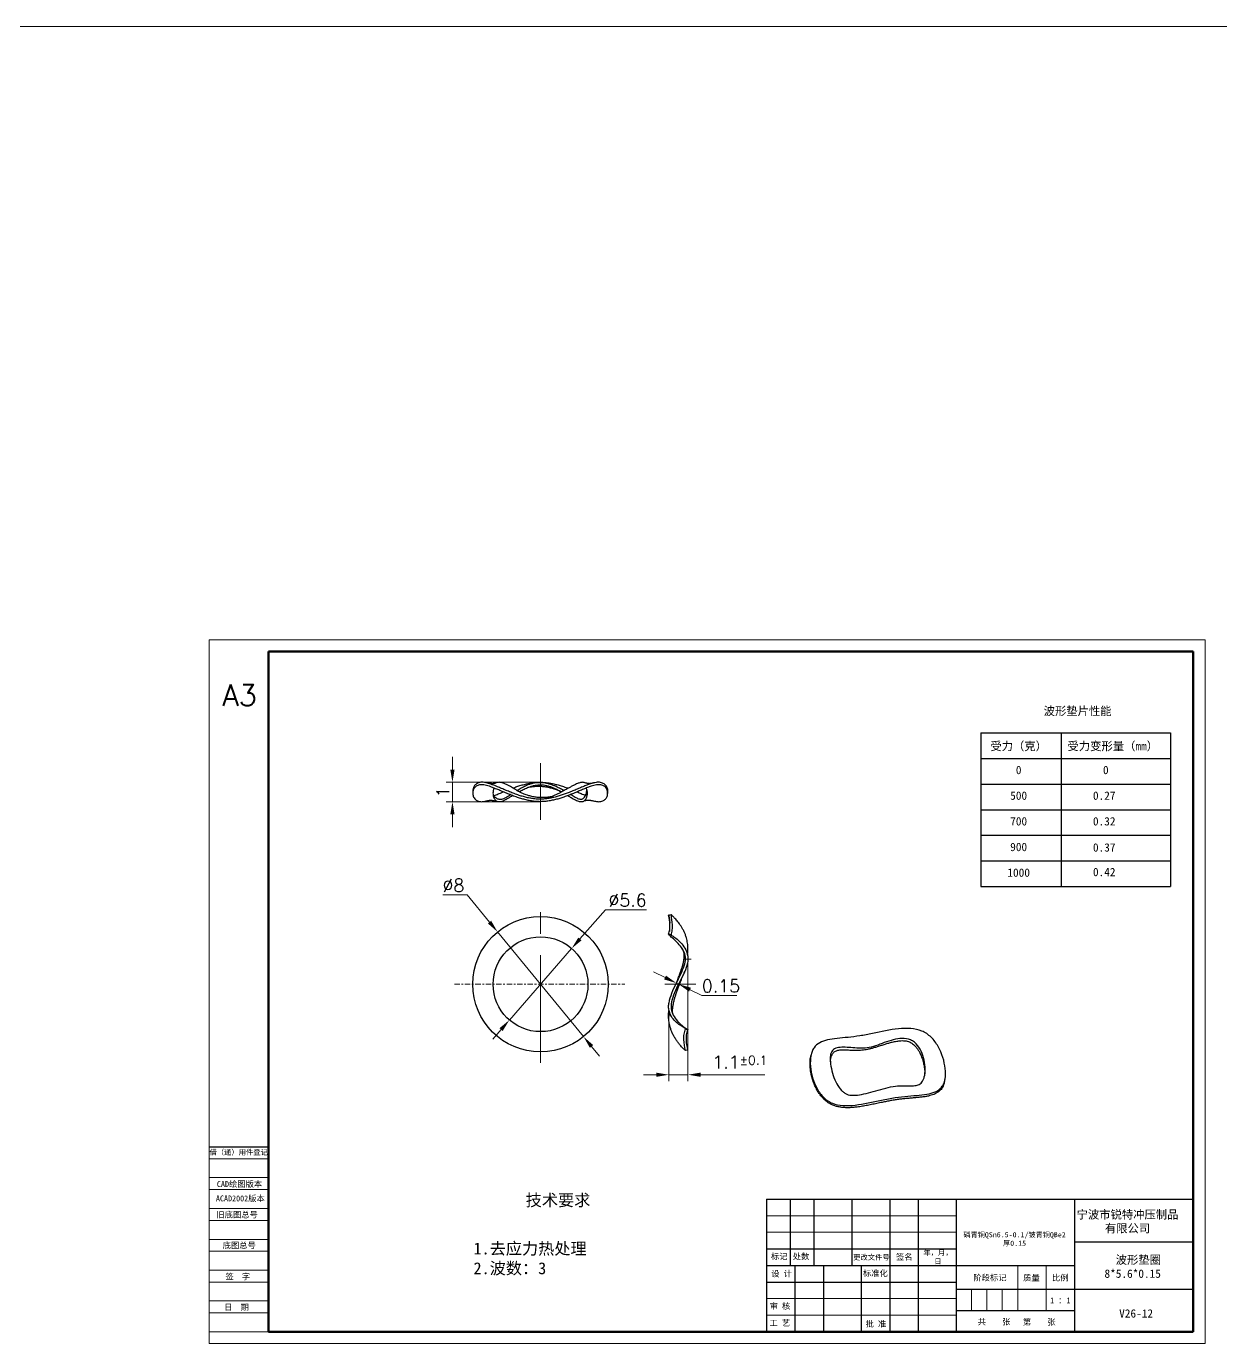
# Model space of a CAD drawing. Header units: millimetres. Extents: x 2517 to 6633, y 792 to 3241.
# Drawn here: x 3461.9 to 3532.4, y 1463.3 to 1541.1 of the extents above; entities that cross this region are included whole.
import ezdxf

# ---------------------------------------------------------------- set-up
doc = ezdxf.new("R2010")
doc.units = ezdxf.units.MM
doc.linetypes.add('CENTER', pattern=[50.8, 31.75, -6.35, 6.35, -6.35])
for name, color, linetype, lineweight in [('中心线', 1, 'CENTER', 9), ('实线', 7, 'Continuous', 25), ('尺寸标注', 2, 'Continuous', 9), ('引导线', 6, 'Continuous', 9), ('文本', 3, 'Continuous', 15), ('粗实线', 9, 'Continuous', 50)]:
    doc.layers.add(name, color=color, linetype=linetype, lineweight=lineweight)
doc.styles.add('st', font='txt.shx')
doc.styles.get("Standard").update_dxf_attribs({"font": 'simfang.ttf'})
doc.dimstyles.new('st0.3', dxfattribs={"dimscale": 0.3, "dimtxt": 2.5, "dimasz": 2.5, "dimexe": 1.25, "dimexo": 0, "dimtad": 1, "dimtoh": 1, "dimdec": 3, "dimdsep": 46, "dimtxsty": 'st', "dimcen": 0, "dimclrd": 256, "dimclre": 256, "dimclrt": 256, "dimadec": 4, "dimazin": 2, "dimtfac": 1, "dimtdec": 3, "dimtmove": 0, "dimatfit": 1, "dimfxl": 0, "dimlwd": -1, "dimlwe": -1, "dimarcsym": 0})

# ---------------------------------------------------------------- blocks, each defined once
blk = doc.blocks.new('*D157')
at = {"layer": 'Defpoints', "color": 0, "ltscale": 0.2, "transparency": 16777216}
for p in [(3494.069, 1486.66), (3490.394, 1482.434)]:
    blk.add_point(p, dxfattribs=at)
at = {"layer": '尺寸标注', "ltscale": 0.2, "transparency": 16777216}
for p, q in [((3494.561, 1487.226), (3496.059, 1488.949)), ((3496.059, 1488.949), (3498.497, 1488.949)), ((3490.394, 1482.434), (3494.069, 1486.66)), ((3489.902, 1481.868), (3489.41, 1481.303))]:
    blk.add_line(p, q, dxfattribs=at)
for points in [[(3494.467, 1487.308), (3494.656, 1487.144), (3494.069, 1486.66)], [(3489.808, 1481.95), (3489.997, 1481.786), (3490.394, 1482.434)]]:
    blk.add_solid(points, dxfattribs=at)
at = {"layer": '尺寸标注', "ltscale": 0.2, "transparency": 16777216, "insert": (3497.372, 1489.511), "char_height": 0.75, "attachment_point": 5, "style": 'st'}
blk.add_mtext('∅5.6', dxfattribs=at)
blk = doc.blocks.new('*D158')
at = {"layer": 'Defpoints', "color": 0, "ltscale": 0.2, "transparency": 16777216}
for p in [(3489.695, 1487.64), (3494.768, 1481.454)]:
    blk.add_point(p, dxfattribs=at)
at = {"layer": '尺寸标注', "ltscale": 0.2, "transparency": 16777216}
for p, q in [((3487.9, 1489.828), (3486.463, 1489.828)), ((3489.219, 1488.22), (3487.9, 1489.828)), ((3494.768, 1481.454), (3489.695, 1487.64)), ((3495.244, 1480.874), (3495.72, 1480.295))]:
    blk.add_line(p, q, dxfattribs=at)
for points in [[(3489.316, 1488.299), (3489.123, 1488.141), (3489.695, 1487.64)], [(3495.341, 1480.954), (3495.147, 1480.795), (3494.768, 1481.454)]]:
    blk.add_solid(points, dxfattribs=at)
at = {"layer": '尺寸标注', "ltscale": 0.2, "transparency": 16777216, "insert": (3487.088, 1490.391), "char_height": 0.75, "attachment_point": 5, "style": 'st'}
blk.add_mtext('∅8', dxfattribs=at)
blk = doc.blocks.new('*D159')
at = {"layer": 'Defpoints', "color": 0, "ltscale": 0.2, "transparency": 16777216}
for p in [(3500.938, 1486.038), (3499.816, 1483.006), (3500.938, 1479.202)]:
    blk.add_point(p, dxfattribs=at)
at = {"layer": '尺寸标注', "ltscale": 0.2, "transparency": 16777216}
for p, q in [((3500.938, 1486.038), (3500.938, 1478.827)), ((3499.816, 1483.006), (3499.816, 1478.827)), ((3499.066, 1479.202), (3498.316, 1479.202)), ((3499.816, 1479.202), (3500.938, 1479.202)), ((3501.688, 1479.202), (3505.483, 1479.202))]:
    blk.add_line(p, q, dxfattribs=at)
for points in [[(3499.066, 1479.327), (3499.066, 1479.077), (3499.816, 1479.202)], [(3501.688, 1479.327), (3501.688, 1479.077), (3500.938, 1479.202)]]:
    blk.add_solid(points, dxfattribs=at)
at = {"layer": '尺寸标注', "ltscale": 0.2, "transparency": 16777216, "insert": (3504.005, 1479.952), "char_height": 0.75, "attachment_point": 5, "style": 'st'}
blk.add_mtext('1.1{}{\\A0;{\\H1.5x;}{\\A2;\\H0.71x;\\C3;%%p0.1}}', dxfattribs=at)
blk = doc.blocks.new('*D160')
at = {"layer": 'Defpoints', "color": 0, "ltscale": 0.2, "transparency": 16777216}
for p in [(3500.254, 1484.609), (3500.258, 1484.617), (3500.381, 1484.547)]:
    blk.add_point(p, dxfattribs=at)
at = {"layer": '尺寸标注', "ltscale": 0.2, "transparency": 16777216}
for p, q in [((3499.583, 1484.945), (3498.909, 1485.273)), ((3500.254, 1484.609), (3500.422, 1484.954)), ((3500.381, 1484.547), (3500.549, 1484.892)), ((3500.258, 1484.617), (3500.385, 1484.555)), ((3501.059, 1484.227), (3501.764, 1483.884)), ((3501.764, 1483.884), (3503.826, 1483.884))]:
    blk.add_line(p, q, dxfattribs=at)
for points in [[(3499.638, 1485.057), (3499.528, 1484.832), (3500.258, 1484.617)], [(3501.114, 1484.339), (3501.005, 1484.114), (3500.385, 1484.555)]]:
    blk.add_solid(points, dxfattribs=at)
at = {"layer": '尺寸标注', "ltscale": 0.2, "transparency": 16777216, "insert": (3502.889, 1484.447), "char_height": 0.75, "attachment_point": 5, "style": 'st'}
blk.add_mtext('0.15', dxfattribs=at)
blk = doc.blocks.new('*D161')
at = {"layer": 'Defpoints', "color": 0, "ltscale": 0.2, "transparency": 16777216}
for p in [(3487.031, 1496.479), (3492.232, 1496.479), (3492.232, 1495.332)]:
    blk.add_point(p, dxfattribs=at)
at = {"layer": '尺寸标注', "ltscale": 0.2, "transparency": 16777216}
for p, q in [((3487.031, 1497.229), (3487.031, 1497.979)), ((3492.232, 1496.479), (3486.656, 1496.479)), ((3487.031, 1495.332), (3487.031, 1496.479)), ((3492.232, 1495.332), (3486.656, 1495.332)), ((3487.031, 1494.582), (3487.031, 1493.832))]:
    blk.add_line(p, q, dxfattribs=at)
for points in [[(3486.906, 1497.229), (3487.156, 1497.229), (3487.031, 1496.479)], [(3486.906, 1494.582), (3487.156, 1494.582), (3487.031, 1495.332)]]:
    blk.add_solid(points, dxfattribs=at)
at = {"layer": '尺寸标注', "ltscale": 0.2, "transparency": 16777216, "insert": (3486.469, 1495.906), "char_height": 0.75, "attachment_point": 5, "rotation": 90, "style": 'st'}
blk.add_mtext('1', dxfattribs=at)

msp = doc.modelspace()

# ---------------------------------------------------------------- linework, layer by layer
at = {"color": 7, "linetype": 'Continuous', "lineweight": 25}
for p, q in [((3499.7995, 1488.6226), (3499.7926, 1488.6281)), ((3499.9459, 1488.654), (3499.9392, 1488.6596)), ((3499.9444, 1488.6553), (3499.9402, 1488.6544))]:
    msp.add_line(p, q, dxfattribs=at)
at = {"color": 7, "linetype": 'Continuous', "lineweight": 25, "flags": 128}
for points in [[(3499.7926, 1488.6281), (3499.8296, 1488.636), (3499.8665, 1488.6439), (3499.9393, 1488.6595)], [(3500.9379, 1480.6606), (3500.9009, 1480.6527), (3500.864, 1480.6448), (3500.7912, 1480.6293)]]:
    msp.add_lwpolyline(points, dxfattribs=at)
at = {"color": 7, "linetype": 'Continuous', "lineweight": 25}
for points, knots in [([(3490.9725, 1495.7054), (3490.8752, 1495.7386), (3490.6791, 1495.8056), (3490.3984, 1495.9163), (3490.1265, 1496.0292), (3489.8666, 1496.1403), (3489.6338, 1496.2385), (3489.4274, 1496.3209), (3489.2453, 1496.3865), (3489.0755, 1496.4374), (3488.9185, 1496.4707), (3488.775, 1496.483), (3488.6472, 1496.4714), (3488.5373, 1496.4384), (3488.4449, 1496.3876), (3488.3697, 1496.3221), (3488.3112, 1496.245), (3488.2699, 1496.1594), (3488.2443, 1496.0752), (3488.2414, 1496.0198), (3488.2401, 1495.9956)], [0, 0, 0, 0, 0.0634094, 0.1277173, 0.1925476, 0.2575135, 0.3222657, 0.3758644, 0.4290305, 0.4817601, 0.5341559, 0.5864586, 0.6387825, 0.6911485, 0.7438037, 0.7968706, 0.8503525, 0.9041592, 0.958132, 1, 1, 1, 1]), ([(3489.575, 1496.4313), (3489.5626, 1496.4256), (3489.5399, 1496.4151), (3489.4964, 1496.404), (3489.4545, 1496.3978), (3489.4176, 1496.3951), (3489.3859, 1496.3944), (3489.3577, 1496.3948), (3489.3294, 1496.396), (3489.2975, 1496.3983), (3489.2578, 1496.4024), (3489.2047, 1496.4098), (3489.1344, 1496.4221), (3489.0785, 1496.4349), (3489.048, 1496.4419)], [0, 0, 0, 0, 0.1419817, 0.2616828, 0.3592404, 0.4345474, 0.4879039, 0.534893, 0.5829209, 0.6320371, 0.6929156, 0.7741761, 0.8763113, 1, 1, 1, 1]), ([(3490.4532, 1496.2223), (3490.4032, 1496.25), (3490.3035, 1496.3053), (3490.1591, 1496.3751), (3490.0313, 1496.4259), (3489.9201, 1496.458), (3489.8247, 1496.4746), (3489.7358, 1496.4761), (3489.6497, 1496.464), (3489.6032, 1496.4432), (3489.5778, 1496.4318)], [0, 0, 0, 0, 0.1459082, 0.2909025, 0.4350359, 0.5429323, 0.6509365, 0.7594507, 0.8679617, 1, 1, 1, 1]), ([(3490.5961, 1496.1388), (3490.6121, 1496.1449), (3490.708, 1496.1814), (3490.8914, 1496.2434), (3491.1455, 1496.3209), (3491.4058, 1496.3865), (3491.6704, 1496.4374), (3491.9386, 1496.4707), (3492.209, 1496.483), (3492.4795, 1496.4714), (3492.7474, 1496.4383), (3493.0112, 1496.3874), (3493.2704, 1496.3219), (3493.5401, 1496.2394), (3493.7387, 1496.1715), (3493.8488, 1496.1288), (3493.8644, 1496.1228)], [0, 0, 0, 0, 0.0161956, 0.0969017, 0.1771139, 0.2567075, 0.3356662, 0.4141182, 0.4924414, 0.570728, 0.6491297, 0.7279668, 0.8074053, 0.8874462, 0.9840927, 1, 1, 1, 1]), ([(3490.8393, 1495.9946), (3490.8632, 1496.0096), (3490.9633, 1496.0728), (3491.1517, 1496.1807), (3491.3809, 1496.2931), (3491.5926, 1496.3752), (3491.781, 1496.4305), (3491.9605, 1496.4638), (3492.1275, 1496.4766), (3492.2798, 1496.4738), (3492.4315, 1496.4575), (3492.5979, 1496.4273), (3492.7772, 1496.3807), (3492.967, 1496.3163), (3493.1813, 1496.2282), (3493.4054, 1496.1193), (3493.5578, 1496.0328), (3493.6293, 1495.9923)], [0, 0, 0, 0, 0.0307246, 0.1290347, 0.227028, 0.2919387, 0.3564541, 0.4207668, 0.4692218, 0.5177945, 0.5662508, 0.6146966, 0.6795984, 0.74515, 0.81139, 0.9116433, 1, 1, 1, 1]), ([(3496.2002, 1495.9327), (3496.2019, 1495.9522), (3496.2069, 1496.0091), (3496.1888, 1496.1037), (3496.1472, 1496.2106), (3496.0795, 1496.307), (3495.9929, 1496.3831), (3495.8918, 1496.4375), (3495.7807, 1496.4707), (3495.6539, 1496.4831), (3495.5111, 1496.4714), (3495.353, 1496.4383), (3495.17, 1496.384), (3494.9602, 1496.308), (3494.7224, 1496.2121), (3494.4709, 1496.1056), (3494.2072, 1495.9938), (3493.9483, 1495.8878), (3493.6975, 1495.7917), (3493.4577, 1495.7076), (3493.2138, 1495.6323), (3492.9667, 1495.5685), (3492.7175, 1495.5191), (3492.4671, 1495.487), (3492.2159, 1495.4754), (3491.9648, 1495.4865), (3491.7139, 1495.5178), (3491.4639, 1495.5665), (3491.2151, 1495.6292), (3491.0539, 1495.6798), (3490.9725, 1495.7054)], [0, 0, 0, 0, 0.0219365, 0.0642596, 0.1065151, 0.1485027, 0.1900987, 0.2244463, 0.2585806, 0.2926623, 0.3267387, 0.3608625, 0.3951801, 0.436693, 0.4785699, 0.5207003, 0.5628951, 0.6049192, 0.6396462, 0.6739646, 0.7077491, 0.7409186, 0.7734527, 0.805411, 0.8369232, 0.8684441, 0.9004044, 0.9329635, 0.9661697, 1, 1, 1, 1]), ([(3494.7543, 1496.4655), (3494.7349, 1496.47), (3494.6967, 1496.4788), (3494.6256, 1496.4694), (3494.5462, 1496.4497), (3494.4576, 1496.4192), (3494.3513, 1496.3754), (3494.2253, 1496.3163), (3494.0791, 1496.2409), (3493.8999, 1496.1433), (3493.6861, 1496.0229), (3493.4628, 1495.8998), (3493.2624, 1495.7961), (3493.089, 1495.714), (3492.9507, 1495.653), (3492.8684, 1495.6238), (3492.8463, 1495.6159), (3492.8463, 1495.6159), (3492.8463, 1495.6159), (3492.8463, 1495.6159), (3492.846, 1495.6158), (3492.8457, 1495.6157), (3492.8454, 1495.6156)], [0, 0, 0, 0, 0.0585324, 0.1152646, 0.1718818, 0.2285179, 0.285458, 0.3620214, 0.4393852, 0.5173712, 0.6347005, 0.7510544, 0.8271966, 0.9015223, 0.9735123, 1, 1, 1, 1, 1, 1, 1.000352, 1.000352, 1.000352, 1.000352]), ([(3495.3592, 1496.4375), (3495.3446, 1496.4338), (3495.3196, 1496.4277), (3495.2867, 1496.42), (3495.2653, 1496.4152), (3495.2488, 1496.4116), (3495.232, 1496.4081), (3495.2143, 1496.4046), (3495.1908, 1496.4001), (3495.1646, 1496.3957), (3495.1539, 1496.3943), (3495.1559, 1496.3945), (3495.1577, 1496.3946), (3495.1548, 1496.3945), (3495.1418, 1496.3949), (3495.1155, 1496.3969), (3495.082, 1496.4008), (3495.0485, 1496.4055), (3495.0119, 1496.4115), (3494.9793, 1496.4175), (3494.9457, 1496.4239), (3494.9012, 1496.4331), (3494.8358, 1496.4476), (3494.7845, 1496.4604), (3494.7547, 1496.4679)], [0, 0, 0, 0, 0.0615987, 0.105123, 0.1326405, 0.1575428, 0.183761, 0.2117556, 0.2431212, 0.324737, 0.4052404, 0.4871443, 0.5495073, 0.6117992, 0.6730212, 0.7328558, 0.7628083, 0.7932825, 0.8241366, 0.8486952, 0.8667921, 0.8943686, 0.9388237, 1, 1, 1, 1]), ([(3490.9379, 1495.5633), (3490.8396, 1495.5968), (3490.642, 1495.664), (3490.3595, 1495.7749), (3490.087, 1495.8876), (3489.8272, 1495.998), (3489.5947, 1496.0953), (3489.3888, 1496.1767), (3489.208, 1496.2414), (3489.0401, 1496.2916), (3488.8863, 1496.3242), (3488.7475, 1496.3364), (3488.625, 1496.3248), (3488.5191, 1496.2927), (3488.4296, 1496.243), (3488.3565, 1496.1786), (3488.2996, 1496.1026), (3488.2589, 1496.0178), (3488.2328, 1495.9211), (3488.2253, 1495.8148), (3488.2405, 1495.7031), (3488.279, 1495.5971), (3488.3408, 1495.5019), (3488.4214, 1495.4268), (3488.5166, 1495.3733), (3488.622, 1495.3406), (3488.7442, 1495.3287), (3488.8795, 1495.339), (3488.9804, 1495.362), (3489.0297, 1495.3733)], [0, 0, 0, 0, 0.0422749, 0.0849118, 0.1276764, 0.1703188, 0.2126039, 0.2474333, 0.2818144, 0.315734, 0.3492513, 0.3825155, 0.4157759, 0.4492842, 0.4831921, 0.5175609, 0.5523791, 0.5875799, 0.6230574, 0.665807, 0.7085176, 0.7509457, 0.7928834, 0.8341914, 0.8681111, 0.9016283, 0.9348925, 0.968153, 1, 1, 1, 1]), ([(3488.2375, 1495.9956), (3488.2362, 1495.9737), (3488.2337, 1495.9299), (3488.2311, 1495.8862), (3488.2298, 1495.8643)], [0, 0, 0, 0, 0.4999991, 1, 1, 1, 1]), ([(3489.4927, 1496.1347), (3489.4887, 1496.1279), (3489.4702, 1496.0962), (3489.4493, 1496.0308), (3489.4283, 1495.9356), (3489.4213, 1495.8295), (3489.4298, 1495.7177), (3489.4545, 1495.6109), (3489.4955, 1495.5141), (3489.5498, 1495.4366), (3489.6145, 1495.3803), (3489.6866, 1495.3445), (3489.7704, 1495.3288), (3489.8659, 1495.3368), (3489.972, 1495.3661), (3490.0959, 1495.4167), (3490.2388, 1495.4892), (3490.4024, 1495.5826), (3490.5171, 1495.6518), (3490.5793, 1495.6892), (3490.581, 1495.6902)], [0, 0, 0, 0, 0.0157624, 0.0731885, 0.1314475, 0.2019384, 0.2724113, 0.3421761, 0.4106223, 0.4773083, 0.5314174, 0.5843088, 0.6363663, 0.6882834, 0.740834, 0.7945051, 0.8606496, 0.9286337, 0.9980826, 1, 1, 1, 1]), ([(3489.4277, 1495.781), (3489.4377, 1495.7583), (3489.4594, 1495.7086), (3489.5075, 1495.6396), (3489.5686, 1495.5763), (3489.6407, 1495.5261), (3489.7218, 1495.491), (3489.8119, 1495.4724), (3489.9083, 1495.4744), (3490.0076, 1495.4989), (3490.1205, 1495.5457), (3490.2501, 1495.6166), (3490.3616, 1495.6859), (3490.4302, 1495.7308), (3490.4472, 1495.7419)], [0, 0, 0, 0, 0.0787463, 0.1721272, 0.2619438, 0.3478024, 0.4299317, 0.5090038, 0.5869953, 0.6669491, 0.7501159, 0.8546148, 0.9639972, 1, 1, 1, 1]), ([(3489.479, 1495.6854), (3489.5225, 1495.7027), (3489.6443, 1495.751), (3489.8274, 1495.8292), (3489.9716, 1495.8894), (3490.028, 1495.913)], [0, 0, 0, 0, 0.2526988, 0.707743, 1, 1, 1, 1]), ([(3490.8296, 1496.0007), (3490.781, 1496.0297), (3490.6517, 1496.1071), (3490.5294, 1496.178), (3490.4532, 1496.2223)], [0, 0, 0, 0, 0.375907, 1, 1, 1, 1]), ([(3492.8454, 1495.6156), (3492.8191, 1495.611), (3492.7582, 1495.6012), (3492.6569, 1495.5881), (3492.5422, 1495.5775), (3492.4142, 1495.5706), (3492.2826, 1495.5695), (3492.1558, 1495.5746), (3492.0363, 1495.5844), (3491.9145, 1495.5997), (3491.7852, 1495.6223), (3491.659, 1495.6509), (3491.525, 1495.688), (3491.3965, 1495.7306), (3491.2773, 1495.7765), (3491.1789, 1495.8185), (3491.1056, 1495.8525), (3491.0497, 1495.8799), (3491.0069, 1495.9016), (3490.9568, 1495.928), (3490.8937, 1495.9625), (3490.8477, 1495.9895), (3490.8219, 1496.0047)], [0.0859979, 0.0859979, 0.0859979, 0.0859979, 0.1184427, 0.1594013, 0.2040773, 0.24953248, 0.3043114, 0.3528959, 0.39573422, 0.44478339, 0.49920124, 0.55590024, 0.60675427, 0.67904098, 0.73713472, 0.78635422, 0.83526425, 0.85889759, 0.88292537, 0.91119969, 0.95017848, 1, 1, 1, 1]), ([(3495.4117, 1495.3701), (3495.4541, 1495.3603), (3495.5482, 1495.3388), (3495.6775, 1495.3288), (3495.8002, 1495.3399), (3495.906, 1495.3722), (3495.9955, 1495.4219), (3496.0687, 1495.4863), (3496.1256, 1495.5623), (3496.1662, 1495.647), (3496.1923, 1495.7437), (3496.1999, 1495.85), (3496.1847, 1495.9617), (3496.1461, 1496.0677), (3496.0843, 1496.1629), (3496.0037, 1496.238), (3495.9086, 1496.2916), (3495.8031, 1496.3242), (3495.6811, 1496.3364), (3495.5427, 1496.3248), (3495.3893, 1496.2927), (3495.2104, 1496.2396), (3495.004, 1496.1648), (3494.7689, 1496.0699), (3494.5185, 1495.9642), (3494.2546, 1495.8525), (3493.9939, 1495.7462), (3493.74, 1495.6494), (3493.4959, 1495.5644), (3493.2466, 1495.4881), (3492.9931, 1495.4234), (3492.7361, 1495.3733), (3492.4768, 1495.3406), (3492.216, 1495.3285), (3491.9552, 1495.34), (3491.6958, 1495.3721), (3491.4389, 1495.422), (3491.1848, 1495.4859), (3491.0206, 1495.5374), (3490.9379, 1495.5633)], [0, 0, 0, 0, 0.0205124, 0.0454243, 0.0703334, 0.0954281, 0.1208222, 0.1465613, 0.1726371, 0.1989994, 0.2255689, 0.2575845, 0.289571, 0.3213459, 0.3527535, 0.3836896, 0.4090924, 0.4341938, 0.4591058, 0.4840149, 0.5091096, 0.5345036, 0.5654287, 0.5968268, 0.6285952, 0.6605789, 0.6925959, 0.7191696, 0.7455385, 0.7716226, 0.797371, 0.8227738, 0.8478753, 0.8727872, 0.8976963, 0.922791, 0.9481851, 0.9739243, 1, 1, 1, 1]), ([(3490.9716, 1495.9203), (3491.0478, 1495.9625), (3491.2047, 1496.0492), (3491.43, 1496.1536), (3491.6373, 1496.2319), (3491.8169, 1496.2846), (3491.9837, 1496.3174), (3492.1359, 1496.3324), (3492.273, 1496.3333), (3492.4098, 1496.3211), (3492.5615, 1496.2949), (3492.7272, 1496.2514), (3492.9052, 1496.1892), (3493.1099, 1496.1019), (3493.3016, 1496.0065), (3493.4279, 1495.9342), (3493.4743, 1495.9077)], [0, 0, 0, 0, 0.1025988, 0.2111989, 0.2816714, 0.3504416, 0.4176642, 0.4673591, 0.5168068, 0.5664528, 0.6166656, 0.6848791, 0.754775, 0.8263306, 0.9362098, 1, 1, 1, 1]), ([(3491.5477, 1496.1958), (3491.5776, 1496.2009), (3491.6429, 1496.2119), (3491.7516, 1496.2258), (3491.872, 1496.237), (3492.0065, 1496.2442), (3492.1448, 1496.2454), (3492.2784, 1496.2401), (3492.4044, 1496.2297), (3492.5329, 1496.2135), (3492.6694, 1496.1897), (3492.8025, 1496.1595), (3492.9438, 1496.1205), (3493.0789, 1496.0756), (3493.2041, 1496.0274), (3493.3072, 1495.9834), (3493.3838, 1495.9478), (3493.4374, 1495.9217), (3493.4605, 1495.9099), (3493.4697, 1495.9052)], [0, 0, 0, 0, 0.0441263, 0.0961867, 0.153042, 0.2109642, 0.280843, 0.3428197, 0.397435, 0.4599032, 0.5290808, 0.6009712, 0.665245, 0.756185, 0.8289128, 0.8903282, 0.9512038, 0.9805669, 1, 1, 1, 1]), ([(3493.8443, 1495.6903), (3493.9075, 1495.6521), (3494.0188, 1495.5849), (3494.1679, 1495.4998), (3494.296, 1495.433), (3494.415, 1495.3803), (3494.5245, 1495.3445), (3494.6236, 1495.329), (3494.7115, 1495.3368), (3494.7875, 1495.3661), (3494.8519, 1495.4134), (3494.9048, 1495.4757), (3494.9463, 1495.5501), (3494.9765, 1495.6336), (3494.9966, 1495.7294), (3495.004, 1495.8354), (3494.9951, 1495.947), (3494.973, 1496.0494), (3494.9452, 1496.1081), (3494.9326, 1496.1347)], [0, 0, 0, 0, 0.0745997, 0.1313318, 0.1868031, 0.2409344, 0.2938475, 0.3459245, 0.3978618, 0.4504344, 0.5041276, 0.5591449, 0.6154687, 0.6729185, 0.7312014, 0.8017213, 0.8722232, 0.9420167, 1, 1, 1, 1]), ([(3494.0196, 1495.7579), (3494.0439, 1495.743), (3494.1126, 1495.7007), (3494.2144, 1495.6397), (3494.3261, 1495.5763), (3494.4249, 1495.5261), (3494.5111, 1495.491), (3494.5854, 1495.4725), (3494.6521, 1495.4743), (3494.717, 1495.499), (3494.7766, 1495.5428), (3494.8396, 1495.6136), (3494.8979, 1495.7168), (3494.9391, 1495.841), (3494.9606, 1495.9599), (3494.9618, 1496.0314), (3494.9624, 1496.0654)], [0, 0, 0, 0, 0.0388995, 0.1100704, 0.1785322, 0.2440572, 0.3066657, 0.3668821, 0.4263134, 0.4873181, 0.5507142, 0.6168043, 0.7208257, 0.8296263, 0.9190274, 1, 1, 1, 1]), ([(3494.3937, 1495.9117), (3494.4752, 1495.8776), (3494.6428, 1495.8074), (3494.8057, 1495.7383), (3494.8855, 1495.7072), (3494.8872, 1495.7066)], [0, 0, 0, 0, 0.4810157, 0.9893077, 1, 1, 1, 1]), ([(3496.1954, 1495.8005), (3496.1967, 1495.8225), (3496.1993, 1495.8665), (3496.2019, 1495.9104), (3496.2032, 1495.9324)], [0, 0, 0, 0, 0.5000028, 1, 1, 1, 1]), ([(3489.0295, 1495.3729), (3489.0447, 1495.3767), (3489.0707, 1495.3831), (3489.105, 1495.3911), (3489.1276, 1495.3962), (3489.1452, 1495.4), (3489.1631, 1495.4037), (3489.1821, 1495.4075), (3489.208, 1495.4124), (3489.238, 1495.4175), (3489.2546, 1495.4197), (3489.2589, 1495.4201), (3489.2633, 1495.4203), (3489.2724, 1495.4204), (3489.292, 1495.4198), (3489.3242, 1495.4173), (3489.3622, 1495.4128), (3489.399, 1495.4077), (3489.4384, 1495.4012), (3489.4733, 1495.3949), (3489.5088, 1495.388), (3489.5554, 1495.3784), (3489.6235, 1495.3634), (3489.6769, 1495.35), (3489.7077, 1495.3423)], [0, 0, 0, 0, 0.0609061, 0.1040656, 0.1313622, 0.1560689, 0.1821127, 0.209932, 0.2410242, 0.3217765, 0.4012236, 0.4816955, 0.5429334, 0.6043182, 0.6651909, 0.7256753, 0.7564076, 0.7879874, 0.8200051, 0.8453467, 0.8639833, 0.892314, 0.9377935, 1, 1, 1, 1]), ([(3494.7808, 1495.3665), (3494.8012, 1495.3759), (3494.8387, 1495.3932), (3494.9002, 1495.4083), (3494.9552, 1495.4164), (3495.0009, 1495.4196), (3495.0389, 1495.4205), (3495.0721, 1495.42), (3495.1047, 1495.4186), (3495.1411, 1495.4159), (3495.1857, 1495.4113), (3495.2443, 1495.4032), (3495.3205, 1495.3898), (3495.3798, 1495.3762), (3495.4123, 1495.3688)], [0, 0, 0, 0, 0.1427855, 0.2631296, 0.361132, 0.436725, 0.4902736, 0.5373775, 0.5854338, 0.6344912, 0.6951817, 0.7760385, 0.8774582, 1, 1, 1, 1]), ([(3499.7961, 1487.5026), (3499.8236, 1487.5941), (3499.8491, 1487.6862), (3499.8763, 1487.8755), (3499.8792, 1487.9701), (3499.867, 1488.2535), (3499.8326, 1488.442), (3499.7926, 1488.628)], [0, 0, 0, 0, 0.25, 0.25, 0.5, 0.5, 1, 1, 1, 1]), ([(3499.7992, 1488.6228), (3499.8072, 1488.5812), (3499.8221, 1488.5041), (3499.8397, 1488.3976), (3499.8525, 1488.3088), (3499.8612, 1488.2367), (3499.8665, 1488.1873), (3499.8686, 1488.1612), (3499.8692, 1488.1543)], [0, 0, 0, 0, 0.2686157, 0.4973893, 0.6876163, 0.8405927, 0.9577627, 1, 1, 1, 1]), ([(3499.9399, 1487.4593), (3499.9688, 1487.557), (3499.996, 1487.655), (3500.0255, 1487.8567), (3500.0293, 1487.9582), (3500.0179, 1488.2604), (3499.982, 1488.4611), (3499.9392, 1488.6596)], [0, 0, 0, 0, 0.25, 0.25, 0.5, 0.5, 1, 1, 1, 1]), ([(3500.9107, 1486.2929), (3500.9117, 1486.2985), (3500.9224, 1486.3637), (3500.9333, 1486.4859), (3500.941, 1486.658), (3500.9343, 1486.8245), (3500.916, 1486.9855), (3500.8868, 1487.1405), (3500.8438, 1487.3063), (3500.7848, 1487.4796), (3500.7087, 1487.6564), (3500.624, 1487.8209), (3500.5334, 1487.9725), (3500.4398, 1488.1107), (3500.3462, 1488.2349), (3500.2555, 1488.3445), (3500.1705, 1488.4389), (3500.0943, 1488.5176), (3500.0293, 1488.5803), (3499.9803, 1488.6249), (3499.9531, 1488.6481), (3499.9479, 1488.6523), (3499.947, 1488.6531)], [0, 0, 0, 0, 0.0040127, 0.0472965, 0.0903837, 0.1334672, 0.1767414, 0.2203447, 0.2643608, 0.323742, 0.3838996, 0.4447184, 0.506015, 0.5675629, 0.6291141, 0.6904205, 0.7512544, 0.8114314, 0.8708338, 0.929439, 0.9873489, 1, 1, 1, 1]), ([(3500.7968, 1481.9139), (3500.7935, 1481.9299), (3500.7572, 1481.9507), (3500.6394, 1482.0185), (3500.5588, 1482.0651), (3500.2924, 1482.252), (3500.0803, 1482.4362), (3499.8695, 1482.8043), (3499.8175, 1482.943), (3499.7932, 1483.1782), (3499.7948, 1483.2612), (3499.8145, 1483.4336), (3499.8321, 1483.5227), (3499.9018, 1483.7951), (3499.9711, 1483.9832), (3500.132, 1484.3597), (3500.2238, 1484.5483), (3500.405, 1484.9174), (3500.4943, 1485.0981), (3500.6462, 1485.4411), (3500.7086, 1485.6029), (3500.7882, 1485.8974), (3500.8065, 1486.0264), (3500.7774, 1486.2851), (3500.7309, 1486.4142), (3500.5321, 1486.783), (3500.3235, 1487.0017), (3500.0512, 1487.2533), (3499.9669, 1487.3252), (3499.8407, 1487.4397), (3499.799, 1487.4827), (3499.7961, 1487.5026)], [0, 0, 0, 0, 0.0625, 0.0625, 0.125, 0.125, 0.25, 0.25, 0.3125, 0.3125, 0.34375, 0.34375, 0.375, 0.375, 0.4375, 0.4375, 0.5, 0.5, 0.5625, 0.5625, 0.625, 0.625, 0.6875, 0.6875, 0.75, 0.75, 0.875, 0.875, 0.9375, 0.9375, 1, 1, 1, 1]), ([(3499.9399, 1487.4593), (3499.9277, 1487.463), (3499.9156, 1487.4666), (3499.9034, 1487.4703), (3499.8912, 1487.4739), (3499.879, 1487.4776), (3499.8668, 1487.4813), (3499.8433, 1487.4884), (3499.8198, 1487.4956), (3499.7963, 1487.5028)], [0, 0, 0, 0, 0.00003817272, 0.00003817272, 0.00003817272, 0.00007634544, 0.00007634544, 0.00007634544, 0.00015009192, 0.00015009192, 0.00015009192, 0.00015009192]), ([(3499.8572, 1487.7514), (3499.8569, 1487.7489), (3499.853, 1487.7235), (3499.847, 1487.6911), (3499.84, 1487.6628), (3499.8382, 1487.6555)], [0, 0, 0, 0, 0.07439194, 0.76055925, 1, 1, 1, 1]), ([(3499.9399, 1487.4593), (3499.9421, 1487.4581), (3499.9468, 1487.4554), (3499.9792, 1487.4361), (3500.0347, 1487.4021), (3500.1792, 1487.2998), (3500.2683, 1487.2315), (3500.4537, 1487.0644), (3500.5501, 1486.9656), (3500.7238, 1486.741), (3500.8012, 1486.6153), (3500.8831, 1486.4094), (3500.9047, 1486.3379), (3500.9333, 1486.1895), (3500.9402, 1486.1126), (3500.9343, 1485.8747), (3500.896, 1485.7065), (3500.7768, 1485.3581), (3500.696, 1485.178), (3500.5184, 1484.8132), (3500.4215, 1484.6286), (3500.238, 1484.2622), (3500.1514, 1484.0805), (3500.0148, 1483.7272), (3499.9648, 1483.5557), (3499.9372, 1483.3117), (3499.9362, 1483.2326), (3499.9512, 1483.0796), (3499.9668, 1483.0057), (3500.0327, 1482.7922), (3500.1023, 1482.6611), (3500.3483, 1482.3068), (3500.5621, 1482.1227), (3500.7992, 1481.9469), (3500.8643, 1481.905), (3500.9212, 1481.87), (3500.9334, 1481.863), (3500.9373, 1481.8608)], [0.89069078, 0.89069078, 0.89069078, 0.89069078, 0.89936256, 0.89936256, 0.93061256, 0.93061256, 0.96186256, 0.96186256, 0.99311256, 0.99311256, 1.02436256, 1.02436256, 1.03998756, 1.03998756, 1.05561256, 1.05561256, 1.08686256, 1.08686256, 1.11811256, 1.11811256, 1.14936256, 1.14936256, 1.18061256, 1.18061256, 1.21186256, 1.21186256, 1.22748756, 1.22748756, 1.24311256, 1.24311256, 1.27436256, 1.27436256, 1.33686256, 1.33686256, 1.36811256, 1.36811256, 1.38367177, 1.38367177, 1.38367177, 1.38367177]), ([(3500.5972, 1486.6506), (3500.6063, 1486.6356), (3500.6232, 1486.6078), (3500.6432, 1486.564), (3500.6579, 1486.5248), (3500.6683, 1486.4909), (3500.6761, 1486.4608), (3500.6825, 1486.4313), (3500.6908, 1486.3855), (3500.6983, 1486.3208), (3500.7014, 1486.2423), (3500.7001, 1486.1751), (3500.6966, 1486.1174), (3500.6919, 1486.0645), (3500.6848, 1486.0059), (3500.6756, 1485.9456), (3500.6666, 1485.8948), (3500.6584, 1485.8525), (3500.6501, 1485.813), (3500.64, 1485.7679), (3500.6291, 1485.7225), (3500.6182, 1485.6795), (3500.6064, 1485.6352), (3500.5911, 1485.58), (3500.5702, 1485.5085), (3500.5531, 1485.4544), (3500.5437, 1485.4246)], [0, 0, 0, 0, 0.0726142, 0.1344198, 0.185559, 0.2261231, 0.257638, 0.2886315, 0.3204791, 0.396024, 0.4664613, 0.5279953, 0.5608847, 0.599338, 0.6443601, 0.6852276, 0.7211155, 0.742999, 0.7671508, 0.796587, 0.8276712, 0.8507362, 0.8747648, 0.9072998, 0.9489739, 1, 1, 1, 1]), ([(3500.0275, 1482.8314), (3500.0273, 1482.8351), (3500.0269, 1482.8474), (3500.0265, 1482.8724), (3500.0264, 1482.9074), (3500.027, 1482.9516), (3500.0286, 1482.9969), (3500.0311, 1483.0428), (3500.0344, 1483.0883), (3500.0389, 1483.1378), (3500.0445, 1483.1883), (3500.0505, 1483.2346), (3500.0578, 1483.2849), (3500.0679, 1483.3464), (3500.0828, 1483.425), (3500.1035, 1483.5194), (3500.1294, 1483.6233), (3500.1567, 1483.7229), (3500.1818, 1483.8083), (3500.2032, 1483.8778), (3500.2206, 1483.9326), (3500.2371, 1483.9833), (3500.2547, 1484.0361), (3500.2743, 1484.0936), (3500.2936, 1484.1489), (3500.3108, 1484.1975), (3500.3273, 1484.2435), (3500.3439, 1484.289), (3500.3601, 1484.333), (3500.3772, 1484.379), (3500.3954, 1484.4271), (3500.4139, 1484.4759), (3500.4301, 1484.5181), (3500.4472, 1484.5621), (3500.4664, 1484.6114), (3500.4905, 1484.6726), (3500.5176, 1484.7409), (3500.5492, 1484.8195), (3500.5827, 1484.9025), (3500.6145, 1484.9802), (3500.6418, 1485.0469), (3500.6668, 1485.1074), (3500.6929, 1485.1704), (3500.7224, 1485.2412), (3500.7431, 1485.2907), (3500.754, 1485.3169)], [0, 0, 0, 0, 0.0056331, 0.0185741, 0.0347786, 0.0539315, 0.0774788, 0.0942595, 0.1122373, 0.1340721, 0.155119, 0.1738392, 0.1903047, 0.2160651, 0.2480498, 0.2846394, 0.3252166, 0.3649383, 0.3950077, 0.418888, 0.4403933, 0.45444, 0.4738365, 0.4976853, 0.5171844, 0.5343585, 0.5512648, 0.5682065, 0.5852266, 0.6005087, 0.6204856, 0.6404972, 0.6568914, 0.6696835, 0.6925198, 0.7160334, 0.7434002, 0.7765468, 0.8144169, 0.8493741, 0.8774452, 0.9024133, 0.9308202, 0.9633528, 1, 1, 1, 1]), ([(3500.2816, 1484.6657), (3500.2865, 1484.6795), (3500.3223, 1484.7804), (3500.3892, 1484.9677), (3500.4731, 1485.2076), (3500.5224, 1485.3603), (3500.5438, 1485.4266)], [0, 0, 0, 0, 0.0542559, 0.3978668, 0.7386822, 1, 1, 1, 1]), ([(3500.7912, 1480.6293), (3500.788, 1480.6321), (3500.7815, 1480.6376), (3500.7509, 1480.6643), (3500.7047, 1480.7066), (3500.6415, 1480.7679), (3500.5614, 1480.851), (3500.4649, 1480.9594), (3500.3549, 1481.0965), (3500.2418, 1481.2555), (3500.1308, 1481.4357), (3500.0325, 1481.6254), (3499.9501, 1481.8202), (3499.8845, 1482.0155), (3499.8377, 1482.2058), (3499.8083, 1482.387), (3499.7928, 1482.556), (3499.791, 1482.7308), (3499.7979, 1482.8809), (3499.8112, 1482.9742), (3499.8157, 1483.006)], [0, 0, 0, 0, 0.0470451, 0.0947038, 0.1504225, 0.2072486, 0.2651428, 0.3358352, 0.4075294, 0.479806, 0.5522338, 0.6244233, 0.6841782, 0.7434509, 0.8022369, 0.8460766, 0.8898145, 0.9335715, 0.9773289, 1, 1, 1, 1]), ([(3499.825, 1482.9638), (3499.8296, 1482.9451), (3499.8371, 1482.9143), (3499.8459, 1482.8771), (3499.8518, 1482.8517), (3499.8585, 1482.8226), (3499.866, 1482.7888), (3499.8732, 1482.7547), (3499.8787, 1482.7272), (3499.8831, 1482.7045), (3499.8868, 1482.6842), (3499.8889, 1482.6718), (3499.8891, 1482.6707), (3499.8892, 1482.6702)], [0, 0, 0, 0, 0.1439109, 0.2368267, 0.2892161, 0.3469226, 0.4746813, 0.57432, 0.652478, 0.7545324, 0.8373452, 0.9137112, 1, 1, 1, 1]), ([(3500.7912, 1480.6293), (3500.7456, 1480.8427), (3500.706, 1481.0583), (3500.6926, 1481.385), (3500.6965, 1481.4946), (3500.7287, 1481.7077), (3500.7582, 1481.8117), (3500.7968, 1481.9139)], [0, 0, 0, 0, 0.5, 0.5, 0.75, 0.75, 1, 1, 1, 1]), ([(3500.7968, 1481.9139), (3500.8086, 1481.9094), (3500.8205, 1481.9048), (3500.8324, 1481.9003), (3500.8443, 1481.8958), (3500.8562, 1481.8913), (3500.8681, 1481.8868), (3500.8912, 1481.8781), (3500.9142, 1481.8694), (3500.9373, 1481.8608)], [0, 0, 0, 0, 0.00003817273, 0.00003817273, 0.00003817273, 0.00007634545, 0.00007634545, 0.00007634545, 0.0001501987, 0.0001501987, 0.0001501987, 0.0001501987]), ([(3500.9379, 1480.6606), (3500.8953, 1480.8599), (3500.8579, 1481.061), (3500.843, 1481.366), (3500.8456, 1481.4686), (3500.8743, 1481.6682), (3500.9016, 1481.7653), (3500.9373, 1481.8608)], [0, 0, 0, 0, 0.5, 0.5, 0.75, 0.75, 1, 1, 1, 1]), ([(3508.5648, 1478.3839), (3508.3412, 1478.7831), (3508.203, 1479.258), (3508.1542, 1479.9171), (3508.1637, 1480.1277), (3508.2164, 1480.4093), (3508.2403, 1480.4975), (3508.3011, 1480.6592), (3508.3379, 1480.7322), (3508.556, 1481.0543), (3508.8343, 1481.183), (3509.3537, 1481.2999), (3509.5438, 1481.3261), (3509.9495, 1481.3708), (3510.165, 1481.3893), (3510.6154, 1481.4338), (3510.8504, 1481.4598), (3511.3313, 1481.5336), (3511.581, 1481.5833), (3512.3442, 1481.7433), (3512.8711, 1481.8648), (3513.8692, 1481.9697), (3514.3383, 1481.9513), (3514.845, 1481.7418), (3514.9429, 1481.6904), (3515.1275, 1481.5673), (3515.2142, 1481.4962), (3515.457, 1481.2599), (3515.5959, 1481.0719), (3515.9433, 1480.46), (3516.0833, 1479.9885), (3516.1528, 1479.3481), (3516.152, 1479.1456), (3516.1105, 1478.8786), (3516.09, 1478.7957), (3516.0348, 1478.6459), (3516, 1478.5793), (3515.7945, 1478.2807), (3515.5264, 1478.1534), (3515.0045, 1478.0405), (3514.8105, 1478.0157), (3514.389, 1477.9756), (3514.1614, 1477.9602), (3513.6816, 1477.9193), (3513.4293, 1477.8938), (3512.9067, 1477.8128), (3512.64, 1477.759), (3511.8408, 1477.5898), (3511.3084, 1477.4671), (3510.3157, 1477.3536), (3509.8532, 1477.3608), (3509.3771, 1477.5515), (3509.2876, 1477.599), (3509.1177, 1477.7134), (3509.0372, 1477.78), (3508.8097, 1478.0035), (3508.6766, 1478.1843), (3508.5648, 1478.3839)], [0, 0, 0, 0, 0.0625, 0.0625, 0.09375, 0.09375, 0.109375, 0.109375, 0.125, 0.125, 0.1875, 0.1875, 0.21875, 0.21875, 0.25, 0.25, 0.28125, 0.28125, 0.3125, 0.3125, 0.375, 0.375, 0.4375, 0.4375, 0.453125, 0.453125, 0.46875, 0.46875, 0.5, 0.5, 0.5625, 0.5625, 0.59375, 0.59375, 0.609375, 0.609375, 0.625, 0.625, 0.6875, 0.6875, 0.71875, 0.71875, 0.75, 0.75, 0.78125, 0.78125, 0.8125, 0.8125, 0.875, 0.875, 0.9375, 0.9375, 0.953125, 0.953125, 0.96875, 0.96875, 1, 1, 1, 1]), ([(3509.38, 1479.7006), (3509.3507, 1479.877), (3509.3364, 1480.0478), (3509.344, 1480.2744), (3509.3515, 1480.3448), (3509.3784, 1480.4709), (3509.3979, 1480.5259), (3509.4815, 1480.6644), (3509.5663, 1480.7244), (3509.7708, 1480.8019), (3509.8908, 1480.8189), (3510.2849, 1480.8338), (3510.5972, 1480.7976), (3511.0784, 1480.773), (3511.2395, 1480.7688), (3511.5569, 1480.7879), (3511.7186, 1480.8223), (3512.0542, 1480.9225), (3512.2271, 1480.9865), (3512.5777, 1481.1132), (3512.7551, 1481.1762), (3513.1081, 1481.2793), (3513.2838, 1481.3197), (3513.6298, 1481.3533), (3513.801, 1481.3465), (3514.0464, 1481.2755), (3514.127, 1481.2414), (3514.2757, 1481.1509), (3514.3433, 1481.0956), (3514.5275, 1480.9084), (3514.6262, 1480.7552), (3514.8626, 1480.2546), (3514.943, 1479.8652), (3514.9488, 1479.36), (3514.931, 1479.2051), (3514.8784, 1479.0102), (3514.8566, 1478.9514), (3514.8063, 1478.8477), (3514.7776, 1478.8029), (3514.6891, 1478.6876), (3514.6224, 1478.6366), (3514.4614, 1478.5714), (3514.3673, 1478.5567), (3514.0406, 1478.5399), (3513.7678, 1478.567), (3513.2771, 1478.5421), (3513.0985, 1478.5219), (3512.7156, 1478.4403), (3512.5165, 1478.3879), (3512.1237, 1478.282), (3511.9289, 1478.2267), (3511.5514, 1478.1234), (3511.3685, 1478.0756), (3511.0225, 1478.0065), (3510.8593, 1477.9855), (3510.5637, 1477.9864), (3510.432, 1478.0084), (3510.2607, 1478.0789), (3510.2087, 1478.1084), (3510.1064, 1478.1823), (3510.0554, 1478.2269), (3509.9059, 1478.3826), (3509.8111, 1478.5158), (3509.5598, 1478.9711), (3509.4387, 1479.3478), (3509.38, 1479.7006)], [0, 0, 0, 0, 0.03125, 0.03125, 0.046875, 0.046875, 0.0625, 0.0625, 0.09375, 0.09375, 0.125, 0.125, 0.1875, 0.1875, 0.21875, 0.21875, 0.25, 0.25, 0.28125, 0.28125, 0.3125, 0.3125, 0.34375, 0.34375, 0.375, 0.375, 0.390625, 0.390625, 0.40625, 0.40625, 0.4375, 0.4375, 0.5, 0.5, 0.53125, 0.53125, 0.546875, 0.546875, 0.5625, 0.5625, 0.59375, 0.59375, 0.625, 0.625, 0.6875, 0.6875, 0.71875, 0.71875, 0.75, 0.75, 0.78125, 0.78125, 0.8125, 0.8125, 0.84375, 0.84375, 0.875, 0.875, 0.890625, 0.890625, 0.90625, 0.90625, 0.9375, 0.9375, 1, 1, 1, 1]), ([(3509.3482, 1479.9727), (3509.3514, 1480.0156), (3509.3585, 1480.1072), (3509.3842, 1480.2339), (3509.4228, 1480.3501), (3509.4746, 1480.4453), (3509.5384, 1480.5203), (3509.6138, 1480.5778), (3509.7001, 1480.6199), (3509.7966, 1480.6487), (3509.9029, 1480.6665), (3510.0261, 1480.6758), (3510.1676, 1480.677), (3510.3288, 1480.6718), (3510.5005, 1480.6635), (3510.6818, 1480.6556), (3510.8619, 1480.652), (3511.0379, 1480.6548), (3511.2077, 1480.6648), (3511.3822, 1480.6843), (3511.5604, 1480.7157), (3511.7408, 1480.7572), (3511.9352, 1480.8095), (3512.1427, 1480.8718), (3512.3617, 1480.9412), (3512.5793, 1481.0103), (3512.7944, 1481.0755), (3513.023, 1481.1375), (3513.262, 1481.1889), (3513.482, 1481.2152), (3513.6666, 1481.2162), (3513.8174, 1481.1997), (3513.9494, 1481.1666), (3514.0632, 1481.1202), (3514.1604, 1481.0652), (3514.2522, 1480.9966), (3514.3484, 1480.9068), (3514.4462, 1480.7925), (3514.5426, 1480.652), (3514.6436, 1480.4718), (3514.7413, 1480.2488), (3514.8268, 1479.9852), (3514.8887, 1479.7166), (3514.9198, 1479.4817), (3514.9315, 1479.3291), (3514.9305, 1479.2668), (3514.9303, 1479.2589)], [0, 0, 0, 0, 0.0177929, 0.038016, 0.0579195, 0.0777697, 0.0978627, 0.1183839, 0.1394112, 0.1609379, 0.1828949, 0.2051703, 0.2321226, 0.259068, 0.2857427, 0.3119133, 0.3374108, 0.3580995, 0.3783226, 0.3982268, 0.4180774, 0.4381703, 0.4586915, 0.4839819, 0.5099758, 0.5365297, 0.5634247, 0.5904024, 0.623831, 0.656502, 0.6777028, 0.6983915, 0.7186146, 0.7335648, 0.7484405, 0.7633759, 0.7784818, 0.799003, 0.8200304, 0.841557, 0.8746128, 0.9082312, 0.9419088, 0.9751319, 0.9968146, 1, 1, 1, 1]), ([(3508.564, 1478.2956), (3508.5204, 1478.3781), (3508.433, 1478.5438), (3508.3305, 1478.8059), (3508.2485, 1479.073), (3508.1897, 1479.3414), (3508.156, 1479.591), (3508.1435, 1479.8187), (3508.1495, 1480.0217), (3508.1673, 1480.1911), (3508.1909, 1480.2853), (3508.1999, 1480.3214)], [0, 0, 0, 0, 0.12551146, 0.25209778, 0.37906299, 0.50566546, 0.63120725, 0.73461334, 0.83668858, 0.93739384, 1, 1, 1, 1]), ([(3508.2189, 1480.409), (3508.2156, 1480.3955), (3508.2086, 1480.367), (3508.2015, 1480.3384), (3508.1979, 1480.3234)], [0, 0, 0, 0, 0.4766209, 1, 1, 1, 1]), ([(3516.0748, 1478.7536), (3516.0702, 1478.7319), (3516.0529, 1478.6518), (3516.0043, 1478.5306), (3515.9289, 1478.3952), (3515.8349, 1478.2811), (3515.725, 1478.1851), (3515.5995, 1478.1055), (3515.4592, 1478.0401), (3515.3052, 1477.9872), (3515.1269, 1477.9419), (3514.9223, 1477.9044), (3514.6895, 1477.8737), (3514.4419, 1477.8487), (3514.1807, 1477.8261), (3513.922, 1477.8039), (3513.6695, 1477.7796), (3513.4262, 1477.7519), (3513.1768, 1477.7174), (3512.9225, 1477.6742), (3512.6649, 1477.6245), (3512.3873, 1477.5669), (3512.0909, 1477.5033), (3511.7778, 1477.437), (3511.4667, 1477.3754), (3511.1594, 1477.3224), (3510.8745, 1477.2838), (3510.6122, 1477.2607), (3510.3728, 1477.2524), (3510.1409, 1477.2597), (3509.9174, 1477.2849), (3509.7036, 1477.3303), (3509.5005, 1477.3981), (3509.3092, 1477.4907), (3509.1313, 1477.6103), (3508.9673, 1477.7536), (3508.8176, 1477.9177), (3508.6812, 1478.0985), (3508.6032, 1478.2297), (3508.564, 1478.2956)], [0, 0, 0, 0, 0.0093601, 0.0345557, 0.0597485, 0.0851289, 0.110812, 0.1368443, 0.1632169, 0.1898794, 0.2167514, 0.2491316, 0.2814822, 0.3136189, 0.3453841, 0.3766724, 0.4023644, 0.4277517, 0.4529473, 0.47814, 0.5035204, 0.5292036, 0.5604807, 0.5922363, 0.6243664, 0.6567143, 0.6890959, 0.7159721, 0.7426413, 0.7690223, 0.7950639, 0.8207559, 0.8461432, 0.8713388, 0.8965315, 0.921912, 0.9475951, 0.9736274, 1, 1, 1, 1]), ([(3516.077, 1478.752), (3516.0806, 1478.7667), (3516.0879, 1478.7962), (3516.0953, 1478.8261), (3516.0991, 1478.841)], [0, 0, 0, 0, 0.500149, 1, 1, 1, 1])]:
    msp.add_open_spline(points, degree=3, knots=knots, dxfattribs=at)
at = {"layer": '中心线', "ltscale": 0.2}
for p, q in [((3492.2318, 1497.6013), (3492.2318, 1494.2646)), ((3492.2318, 1479.9102), (3492.2318, 1489.9962)), ((3500.6886, 1486.0382), (3501.1199, 1486.0382)), ((3499.5753, 1484.5472), (3501.4022, 1484.5472))]:
    msp.add_line(p, q, dxfattribs=at)
at = {"layer": '中心线', "ltscale": 0.01}
msp.add_line((3487.1451, 1484.5472), (3497.2066, 1484.5472), dxfattribs=at)
at = {"layer": '实线', "ltscale": 0.1}
for p, q in [((3518.2255, 1499.4071), (3529.4383, 1499.4071)), ((3518.2255, 1499.4071), (3518.2255, 1490.3127)), ((3522.9746, 1499.4071), (3522.9746, 1490.3127)), ((3529.4383, 1499.4071), (3529.4383, 1490.3127)), ((3518.2255, 1497.8914), (3529.4383, 1497.8914)), ((3518.2255, 1496.3757), (3529.4383, 1496.3757)), ((3518.2255, 1494.8599), (3529.4383, 1494.8599)), ((3518.2255, 1493.3442), (3529.4383, 1493.3442)), ((3518.2255, 1491.8285), (3529.4383, 1491.8285)), ((3518.2255, 1490.3127), (3529.4383, 1490.3127))]:
    msp.add_line(p, q, dxfattribs=at)
at = {"layer": '实线'}
for p, q in [((3472.6706, 1474.9374), (3476.1706, 1474.9374)), ((3476.1706, 1464.0174), (3476.1706, 1471.8574)), ((3476.1706, 1471.8574), (3476.1706, 1464.0174)), ((3505.5706, 1471.8574), (3530.7706, 1471.8574)), ((3505.5732, 1471.8574), (3505.5732, 1464.0174)), ((3506.9732, 1471.8574), (3506.9732, 1467.9374)), ((3508.3732, 1471.8574), (3508.3732, 1467.9374)), ((3510.6132, 1471.8574), (3510.6132, 1467.9374)), ((3512.8532, 1471.8574), (3512.8532, 1464.0174)), ((3514.5332, 1471.8574), (3514.5332, 1464.0174)), ((3516.7732, 1471.8574), (3516.7732, 1464.0174)), ((3523.7706, 1471.8574), (3523.7706, 1464.0174)), ((3523.7706, 1469.3374), (3530.7706, 1469.3374)), ((3505.5706, 1468.9174), (3516.7732, 1468.9174)), ((3505.5706, 1467.9374), (3516.7732, 1467.9374)), ((3507.2532, 1467.9374), (3507.2532, 1464.0174)), ((3508.9332, 1467.9374), (3508.9332, 1464.0174)), ((3511.1732, 1467.9374), (3511.1732, 1464.0174)), ((3516.7732, 1467.9374), (3523.7706, 1467.9374)), ((3505.5706, 1466.9574), (3516.7732, 1466.9574)), ((3516.7732, 1466.5374), (3530.7706, 1466.5374)), ((3516.7732, 1465.2774), (3523.7706, 1465.2774)), ((3505.5706, 1464.0174), (3530.7706, 1464.0174))]:
    msp.add_line(p, q, dxfattribs=at)
at = {"layer": '实线', "ltscale": 0.2}
for radius in [4, 2.8]:
    msp.add_circle((3492.2318, 1484.5472), radius, dxfattribs=at)
at = {"layer": '尺寸标注', "ltscale": 0.2}
msp.add_line((3054.3981, 1541.131), (3645.4033, 1541.131), dxfattribs=at)
at = {"layer": '引导线'}
for p, q in [((3472.6706, 1504.8974), (3531.4706, 1504.8974)), ((3472.6706, 1463.3174), (3472.6706, 1504.8974)), ((3531.4706, 1463.3174), (3531.4706, 1504.8974)), ((3476.1706, 1474.2374), (3472.6706, 1474.2374)), ((3476.1706, 1473.1398), (3472.6706, 1473.1398)), ((3476.1706, 1472.4174), (3472.6706, 1472.4174)), ((3476.1706, 1471.2974), (3472.6706, 1471.2974)), ((3505.5706, 1470.8774), (3516.7732, 1470.8774)), ((3476.1706, 1470.5974), (3472.6706, 1470.5974)), ((3476.1706, 1469.4774), (3472.6706, 1469.4774)), ((3505.5706, 1469.8974), (3516.7732, 1469.8974)), ((3476.1706, 1468.7774), (3472.6706, 1468.7774)), ((3476.1706, 1467.6574), (3472.6706, 1467.6574)), ((3476.1706, 1466.9574), (3472.6706, 1466.9574)), ((3476.1706, 1465.8374), (3472.6706, 1465.8374)), ((3505.5706, 1465.9774), (3516.7732, 1465.9774)), ((3476.1706, 1465.1374), (3472.6706, 1465.1374)), ((3505.5706, 1464.9974), (3516.7732, 1464.9974)), ((3476.1706, 1464.0174), (3472.6706, 1464.0174)), ((3472.6706, 1463.3174), (3531.4706, 1463.3174))]:
    msp.add_line(p, q, dxfattribs=at)
at = {"layer": '文本', "ltscale": 0.2}
for p, q in [((3520.4106, 1467.9374), (3520.4106, 1465.2774)), ((3522.0906, 1467.9374), (3522.0906, 1465.2774)), ((3517.6806, 1466.5374), (3517.6806, 1465.2774)), ((3518.5906, 1466.5374), (3518.5906, 1465.2774)), ((3519.5006, 1466.5374), (3519.5006, 1465.2774))]:
    msp.add_line(p, q, dxfattribs=at)
at = {"layer": '粗实线'}
for p, q in [((3476.1706, 1464.0174), (3476.1706, 1504.1974)), ((3476.1706, 1504.1974), (3530.7706, 1504.1974)), ((3530.7706, 1464.0174), (3530.7706, 1504.1974)), ((3476.1706, 1464.0174), (3530.7706, 1464.0174))]:
    msp.add_line(p, q, dxfattribs=at)

# ---------------------------------------------------------------- texts
at = {"layer": '实线', "ltscale": 0.2, "insert": (3473.4324, 1502.2452), "char_height": 1.26, "width": 3.5, "attachment_point": 1, "style": 'st'}
msp.add_mtext('A3', dxfattribs=at)
at = {"layer": '实线', "attachment_point": 5}
for s, insert, char_height, width in [('波形垫片性能', (3523.949, 1500.6541), 0.49, 6.44035), ('受力（克）', (3520.4665, 1498.5792), 0.49, 6.44035), ('受力变形量（mm）', (3526.0239, 1498.5792), 0.49, 6.44035), ('0', (3520.4665, 1497.2), 0.49, 6.44035), ('0', (3525.6113, 1497.2), 0.49, 6.44035), ('500', (3520.4665, 1495.6842), 0.49, 6.44035), ('0.27', (3525.5191, 1495.6842), 0.49, 6.44035), ('700', (3520.4665, 1494.1685), 0.49, 6.44035), ('0.32', (3525.5191, 1494.1685), 0.49, 6.44035), ('900', (3520.4665, 1492.6528), 0.49, 6.44035), ('0.37', (3525.5191, 1492.6238), 0.49, 6.44035), ('1000', (3520.4665, 1491.137), 0.49, 6.44035), ('0.42', (3525.5191, 1491.1714), 0.49, 6.44035), ('宁波市锐特冲压制品\\P有限公司', (3526.8957, 1470.5075), 0.49, 8.845172), ('磷青铜QSn6.5-0.1/铍青铜QBe2\\P厚0.15', (3520.2275, 1469.4833), 0.3, 12.645864), ('  波形垫圈\\P8*5.6*0.15', (3527.2006, 1467.8565), 0.49, 8.845172), ('V26-12', (3527.4019, 1465.0988), 0.49, 6.44035)]:
    msp.add_mtext(s, dxfattribs=dict(at, insert=insert, char_height=char_height, width=width))
at = {"layer": '文本', "ltscale": 0.2, "attachment_point": 5}
for s, insert, char_height, width in [('借（通）用件登记', (3474.4083, 1474.6022), 0.308, 7.158004), ('CAD绘图版本', (3474.4581, 1472.7247), 0.35, 10.611583), ('ACAD2002版本', (3474.5061, 1471.8747), 0.35, 8.191333), ('旧底图总号', (3474.3167, 1470.9138), 0.35, 9.26638), ('底图总号', (3474.4417, 1469.1032), 0.35, 2.031624), ('标记', (3506.3244, 1468.4496), 0.35, 2.031624), ('处数', (3507.6152, 1468.4465), 0.35, 2.031624), ('更改文件号', (3511.7728, 1468.4002), 0.308, 4.506343), ('签名', (3513.7138, 1468.4225), 0.35, 2.031624), ('年，月，日', (3515.7008, 1468.4195), 0.308, 2.031624), ('设 计', (3506.4676, 1467.425), 0.35, 2.031624), ('标准化', (3512.0065, 1467.4568), 0.35, 2.031624), ('签  字', (3474.3563, 1467.2607), 0.35, 2.031624), ('阶段标记', (3518.7694, 1467.1971), 0.35, 2.031624), ('质量', (3521.2212, 1467.189), 0.35, 2.031624), ('比例', (3522.9251, 1467.189), 0.35, 2.031624), ('1 ：1', (3522.9232, 1465.868), 0.35, 2.031624), ('日  期', (3474.2781, 1465.4495), 0.35, 2.031624), ('审 核', (3506.3719, 1465.5153), 0.35, 2.031624), ('工 艺', (3506.3663, 1464.5286), 0.35, 2.031624), ('批 准', (3512.0384, 1464.4633), 0.35, 2.031624), ('共    张', (3519.0116, 1464.5886), 0.35, 2.031624), ('第    张', (3521.6809, 1464.576), 0.35, 2.031624)]:
    msp.add_mtext(s, dxfattribs=dict(at, insert=insert, char_height=char_height, width=width))
at = {"layer": '文本', "char_height": 0.7}
for s, insert, width, attachment_point in [('技术要求', (3493.2645, 1471.3662), 12.63596, 8), ('1.去应力热处理\\P2.波数：3', (3488.2752, 1468.3147), 17.90296, 4)]:
    msp.add_mtext(s, dxfattribs=dict(at, insert=insert, width=width, attachment_point=attachment_point))

# ---------------------------------------------------------------- dimensions: what is measured, and where the dimension line sits
at = {"layer": '尺寸标注', "ltscale": 0.2}
for base, p1, p2, angle, text, picture, middle, dimtype in [((3487.0314, 1496.479), (3492.2318, 1495.3325), (3492.2318, 1496.479), 90, '1', '*D161', (3487.0314, 1495.9057), 160), ((3500.2576, 1484.6168), (3500.3811, 1484.5472), (3500.2539, 1484.609), 154.061203, '0.15', '*D160', (3502.8885, 1483.8843), 161)]:
    dim = msp.add_linear_dim(base=base, p1=p1, p2=p2, angle=angle, text=text, dimstyle='st0.3', override={"dimtol": 0, "dimlim": 0, "dimtp": 0, "dimtm": 0, "dimtfac": 1, "dimtdec": 2, "dimtolj": 0, "dimtzin": 8}, dxfattribs=at)
    dim.commit()
    dim.dimension.update_dxf_attribs({"geometry": picture, "text_midpoint": middle, "dimtype": dimtype})
for p1, p2, picture, middle in [((3494.7684, 1481.4544), (3489.6951, 1487.64), '*D158', (3487.0879, 1489.8281)), ((3490.3944, 1482.4344), (3494.0692, 1486.66), '*D157', (3497.3719, 1488.9485))]:
    dim = msp.add_diameter_dim_2p(p1=p1, p2=p2, dimstyle='st0.3', override={"dimtol": 0, "dimlim": 0, "dimtp": 0, "dimtm": 0, "dimtfac": 1, "dimtdec": 2, "dimtolj": 0, "dimtzin": 8}, dxfattribs=at)
    dim.commit()
    dim.dimension.update_dxf_attribs({"geometry": picture, "text_midpoint": middle, "dimtype": 163})
dim = msp.add_linear_dim(base=(3500.9384, 1479.2023), p1=(3499.8157, 1483.006), p2=(3500.9384, 1486.0382), text='1.1{}{\\A0;{\\H1.5x;}{\\A2;\\H0.71x;\\C3;%%p0.1}}', dimstyle='st0.3', override={"dimtp": 0.1, "dimtm": 0.1, "dimtdec": 2, "dimtzin": 8}, dxfattribs=at)
dim.commit()
dim.dimension.update_dxf_attribs({"geometry": '*D159', "text_midpoint": (3504.0052, 1479.2023), "dimtype": 160})

doc.saveas('drawing.dxf')
